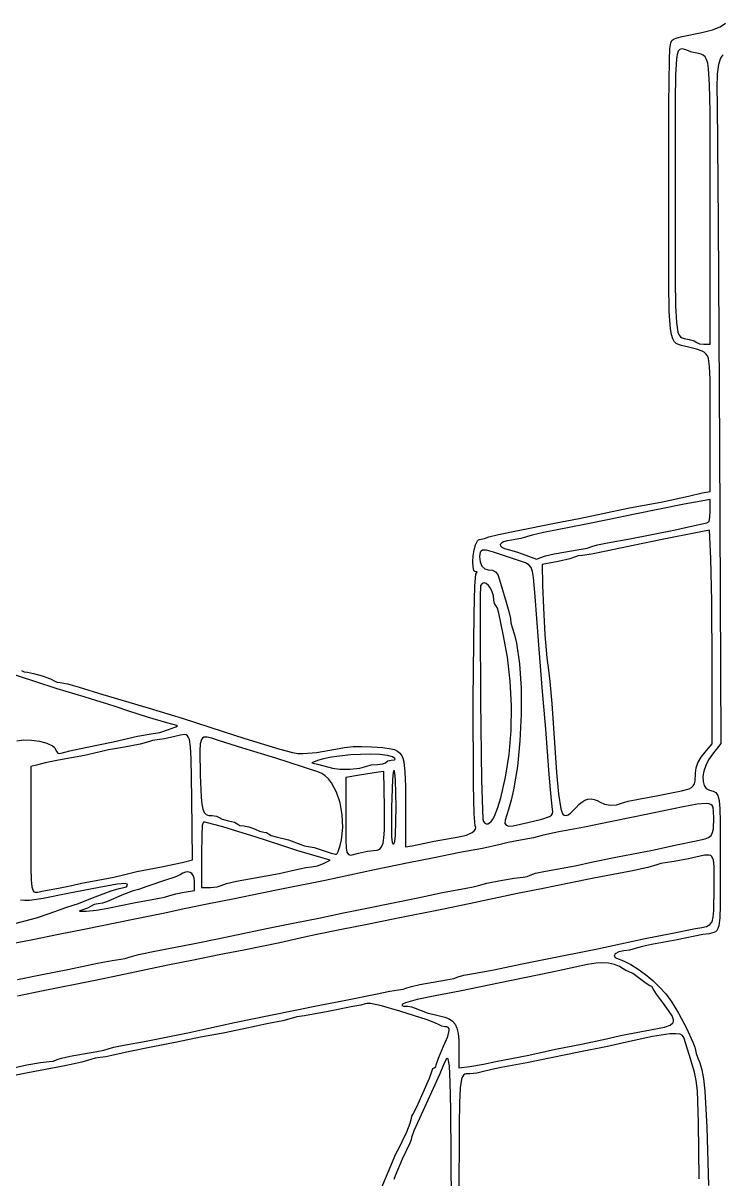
# Model space of a CAD drawing. Extents: x 19 to 1860, y 54 to 866.
# Drawn here: x 674.7 to 875.1, y 364.1 to 695.8 of the extents above; entities that cross this region are included whole.
import ezdxf

# ---------------------------------------------------------------- set-up
doc = ezdxf.new("R2010")
doc.units = 0

msp = doc.modelspace()

# ---------------------------------------------------------------- linework, layer by layer
at = {"layer": 'Layer 1'}
for p, q in [((869.33274, 693.15281), (872.386076, 693.864319)), ((872.386076, 693.864319), (874.605534, 694.733248)), ((874.605534, 694.733248), (876.106257, 695.820115)), ((860.212328, 688.441086), (860.448374, 690.131134)), ((860.448374, 690.131134), (860.7778, 690.871229)), ((860.7778, 690.871229), (861.21617, 691.1665)), ((861.21617, 691.1665), (862.274957, 691.609877)), ((862.274957, 691.609877), (863.691002, 692.017834)), ((863.691002, 692.017834), (869.33274, 693.15281)), ((860.0541, 685.29595), (860.212328, 688.441086)), ((862.295282, 686.829788), (862.06076, 685.44344)), ((862.602302, 687.738961), (862.295282, 686.829788)), ((862.991287, 688.248525), (862.602302, 687.738961)), ((863.471699, 688.436045), (862.991287, 688.248525)), ((864.053003, 688.379087), (863.471699, 688.436045)), ((864.744664, 688.155216), (864.053003, 688.379087)), ((866.49691, 687.517), (864.744664, 688.155216)), ((868.393148, 687.068493), (866.49691, 687.517)), ((869.140232, 686.874656), (868.393148, 687.068493)), ((869.767132, 686.586589), (869.140232, 686.874656)), ((875.499806, 686.741137), (875.044121, 686.363288)), ((859.908841, 672.619891), (860.0541, 685.29595)), ((862.06076, 685.44344), (861.771358, 680.928958)), ((870.284229, 686.11841), (869.767132, 686.586589)), ((870.701903, 685.384237), (870.284229, 686.11841)), ((871.030533, 684.29819), (870.701903, 685.384237)), ((871.280501, 682.774388), (871.030533, 684.29819)), ((874.092769, 683.92484), (873.766594, 681.13502)), ((874.660278, 685.773074), (874.092769, 683.92484)), ((875.044121, 686.363288), (874.660278, 685.773074)), ((861.771358, 680.928958), (861.658383, 673.57499)), ((871.585969, 678.069989), (871.280501, 682.774388)), ((873.766594, 681.13502), (873.651063, 677.342198)), ((871.701347, 670.583992), (871.585969, 678.069989)), ((873.651063, 677.342198), (873.71549, 672.48496)), ((861.658383, 673.57499), (861.65886, 647.8665)), ((859.88809, 648.0619), (859.908841, 672.619891)), ((871.694, 644.519), (871.701347, 670.583992)), ((873.71549, 672.48496), (874.069211, 638.468188)), ((859.888984, 620.869572), (859.88809, 648.0619)), ((861.65886, 647.8665), (861.679183, 622.242067)), ((871.694, 603.653), (871.694, 644.519)), ((874.069211, 638.468188), (874.44613, 574.44486)), ((860.021198, 613.00683), (859.888984, 620.869572)), ((861.679183, 622.242067), (861.791549, 614.697853)), ((861.791549, 614.697853), (862.04935, 609.845563)), ((860.357789, 608.026488), (860.021198, 613.00683)), ((860.630037, 606.396932), (860.357789, 608.026488)), ((862.04935, 609.845563), (862.51056, 607.07014)), ((860.986153, 605.223634), (860.630037, 606.396932)), ((861.437062, 604.418482), (860.986153, 605.223634)), ((861.993689, 603.893359), (861.437062, 604.418482)), ((862.666959, 603.560154), (861.993689, 603.893359)), ((862.51056, 607.07014), (862.835561, 606.269048)), ((862.835561, 606.269048), (863.233154, 605.756527)), ((863.233154, 605.756527), (863.710587, 605.455693)), ((863.710587, 605.455693), (864.275106, 605.289666)), ((864.275106, 605.289666), (865.69439, 605.0545)), ((865.69439, 605.0545), (867.123992, 604.637656)), ((867.123992, 604.637656), (867.90411, 604.16508)), ((867.90411, 604.16508), (868.638436, 603.803253)), ((868.638436, 603.803253), (869.95789, 603.65276)), ((863.467796, 603.330752), (862.666959, 603.560154)), ((865.49587, 602.8309), (863.467796, 603.330752)), ((867.771844, 602.211707), (865.49587, 602.8309)), ((869.41728, 601.700011), (867.771844, 602.211707)), ((870.03505, 601.373736), (869.41728, 601.700011)), ((869.95789, 603.65276), (871.694, 603.653)), ((870.532989, 600.94145), (870.03505, 601.373736)), ((870.923699, 600.358857), (870.532989, 600.94145)), ((871.219781, 599.581662), (870.923699, 600.358857)), ((871.578468, 597.266286), (871.219781, 599.581662)), ((871.70986, 593.640958), (871.578468, 597.266286)), ((871.694, 581.043), (871.70986, 593.640958)), ((871.69381, 561.34921), (871.694, 581.043)), ((874.44613, 574.44486), (874.83956, 489.05316)), ((865.49568, 560.07972), (869.4802, 560.97259)), ((869.4802, 560.97259), (871.69381, 561.34921)), ((848.08188, 556.55683), (858.048656, 558.445246)), ((864.31517, 557.71961), (850.14807, 554.83712)), ((858.048656, 558.445246), (865.49568, 560.07972)), ((869.18521, 558.65056), (864.31517, 557.71961)), ((871.694, 559.093), (869.18521, 558.65056)), ((871.69427, 555.80895), (871.694, 559.093)), ((834.20987, 553.65821), (840.99836, 555.08774)), ((840.99836, 555.08774), (848.08188, 556.55683)), ((850.14807, 554.83712), (842.76938, 553.33168)), ((871.659682, 553.904399), (871.69427, 555.80895)), ((816.20585, 550.13738), (827.12635, 552.2932)), ((835.68572, 551.8913), (823.983801, 549.575701)), ((827.12635, 552.2932), (834.20987, 553.65821)), ((842.76938, 553.33168), (835.68572, 551.8913)), ((861.28198, 550.280727), (865.49613, 551.25529)), ((865.49613, 551.25529), (869.48066, 552.14816)), ((869.48066, 552.14816), (870.760403, 552.417203)), ((870.760403, 552.417203), (871.153838, 552.606013)), ((871.153838, 552.606013), (871.417569, 552.888216)), ((871.417569, 552.888216), (871.659682, 553.904399)), ((804.982054, 547.186942), (805.272471, 547.505748)), ((805.272471, 547.505748), (805.5805, 547.64235)), ((805.5805, 547.64235), (806.969542, 547.913375)), ((806.969542, 547.913375), (808.2368, 548.32414)), ((808.2368, 548.32414), (811.064724, 549.067264)), ((811.064724, 549.067264), (816.20585, 550.13738)), ((814.79581, 547.45343), (813.482445, 547.226612)), ((817.45211, 547.89101), (814.79581, 547.45343)), ((819.10482, 548.35355), (817.45211, 547.89101)), ((820.643732, 548.817762), (819.10482, 548.35355)), ((823.983801, 549.575701), (820.643732, 548.817762)), ((842.27156, 546.61276), (848.67263, 547.75056)), ((848.67263, 547.75056), (861.28198, 550.280727)), ((857.52649, 547.461), (850.14779, 546.01806)), ((869.09049, 549.81017), (857.52649, 547.461)), ((871.50489, 550.23753), (869.09049, 549.81017)), ((871.89445, 542.1423), (871.50489, 550.23753)), ((803.782159, 542.923816), (804.058202, 544.61682)), ((804.058202, 544.61682), (804.466394, 546.108147)), ((804.466394, 546.108147), (804.982054, 547.186942)), ((806.012878, 544.301695), (805.760745, 543.925867)), ((806.396124, 544.523778), (806.012878, 544.301695)), ((807.625793, 544.529297), (806.396124, 544.523778)), ((809.58942, 543.98761), (807.625793, 544.529297)), ((811.845054, 546.574095), (811.534964, 546.188577)), ((811.534964, 546.188577), (811.573235, 545.790341)), ((811.573235, 545.790341), (811.966836, 545.399475)), ((812.496537, 546.926803), (811.845054, 546.574095)), ((811.966836, 545.399475), (812.722735, 545.036072)), ((813.482445, 547.226612), (812.496537, 546.926803)), ((812.722735, 545.036072), (813.8479, 544.72022)), ((813.8479, 544.72022), (816.171803, 544.068792)), ((816.171803, 544.068792), (818.86226, 543.13268)), ((826.985239, 543.498186), (834.21028, 544.72907)), ((834.21028, 544.72907), (836.495272, 545.153046)), ((836.495272, 545.153046), (837.84434, 545.57721)), ((841.91356, 544.28872), (837.725844, 543.419259)), ((837.84434, 545.57721), (839.426386, 546.056413)), ((839.426386, 546.056413), (842.27156, 546.61276)), ((850.14779, 546.01806), (841.91356, 544.28872)), ((803.662946, 541.239991), (803.782159, 542.923816)), ((803.725244, 539.7762), (803.662946, 541.239991)), ((805.760745, 543.925867), (805.57999, 542.69038)), ((805.57999, 542.69038), (805.767366, 541.181824)), ((805.767366, 541.181824), (806.290454, 539.994366)), ((815.615, 542.00589), (809.58942, 543.98761)), ((818.749885, 540.924259), (815.615, 542.00589)), ((819.702644, 540.348302), (818.749885, 540.924259)), ((818.86226, 543.13268), (821.96929, 541.93786)), ((821.96929, 541.93786), (823.14999, 542.44316)), ((823.14999, 542.44316), (823.15028, 542.44332)), ((823.15028, 542.44332), (824.531237, 542.925449)), ((828.11706, 541.29272), (823.58435, 540.41028)), ((824.531237, 542.925449), (826.985239, 543.498186)), ((831.446171, 542.045575), (828.11706, 541.29272)), ((833.08536, 542.61642), (831.446171, 542.045575)), ((833.849835, 542.928015), (833.08536, 542.61642)), ((835.07595, 543.05763), (833.849835, 542.928015)), ((837.725844, 543.419259), (835.07595, 543.05763)), ((872.169542, 529.805125), (871.89445, 542.1423)), ((803.993735, 538.743297), (803.725244, 539.7762)), ((804.213016, 538.454322), (803.993735, 538.743297)), ((804.4931, 538.35214), (804.213016, 538.454322)), ((804.227217, 534.352268), (804.5172, 537.64617)), ((804.814575, 538.319047), (804.4931, 538.35214)), ((804.5172, 537.64617), (804.925274, 538.20506)), ((804.925274, 538.20506), (804.814575, 538.319047)), ((806.290454, 539.994366), (807.090695, 539.215023)), ((807.090695, 539.215023), (808.10953, 538.93081)), ((808.10953, 538.93081), (809.325114, 538.79199)), ((809.325114, 538.79199), (810.192615, 538.350246)), ((810.192615, 538.350246), (810.791249, 537.537727)), ((810.791249, 537.537727), (811.20023, 536.28658)), ((820.353152, 539.554544), (819.702644, 540.348302)), ((820.782067, 538.397204), (820.353152, 539.554544)), ((821.070043, 536.730502), (820.782067, 538.397204)), ((823.58435, 540.41028), (823.65935, 534.52728)), ((804.007311, 526.192313), (804.227217, 534.352268)), ((805.89913, 534.38055), (805.784502, 531.273202)), ((806.320784, 535.004814), (805.89913, 534.38055)), ((806.873733, 535.175215), (806.320784, 535.004814)), ((807.500179, 534.955), (806.873733, 535.175215)), ((808.142328, 534.407414), (807.500179, 534.955)), ((808.742384, 533.595701), (808.142328, 534.407414)), ((811.20023, 536.28658), (813.01799, 530.31063)), ((821.5458, 531.28589), (821.070043, 536.730502)), ((823.65935, 534.52728), (823.890873, 527.958995)), ((805.784502, 531.273202), (805.751035, 523.748197)), ((809.242551, 532.583108), (808.742384, 533.595701)), ((809.585035, 531.432879), (809.242551, 532.583108)), ((809.71204, 530.20826), (809.585035, 531.432879)), ((822.46572, 518.64339), (821.5458, 531.28589)), ((809.866269, 529.265723), (809.71204, 530.20826)), ((810.23706, 528.68479), (809.866269, 529.265723)), ((810.703066, 527.893136), (810.23706, 528.68479)), ((811.08604, 526.44395), (810.703066, 527.893136)), ((813.01799, 530.31063), (814.018324, 526.980764)), ((823.890873, 527.958995), (824.35139, 520.268921)), ((872.284, 511.511), (872.169542, 529.805125)), ((803.791932, 501.731594), (804.007311, 526.192313)), ((812.37222, 520.40841), (811.08604, 526.44395)), ((814.018324, 526.980764), (814.43443, 524.89652)), ((814.43443, 524.89652), (814.593379, 523.654051)), ((805.751035, 523.748197), (805.874469, 501.265709)), ((814.593379, 523.654051), (814.97552, 522.34799)), ((814.97552, 522.34799), (815.659264, 520.287612)), ((813.619515, 513.84126), (812.37222, 520.40841)), ((815.659264, 520.287612), (816.237278, 517.822779)), ((816.237278, 517.822779), (817.080606, 511.889005)), ((823.58391, 505.11249), (822.46572, 518.64339)), ((824.35139, 520.268921), (824.891647, 513.598977)), ((814.403929, 506.935127), (813.619515, 513.84126)), ((817.080606, 511.889005), (817.514474, 504.965183)), ((824.891647, 513.598977), (825.36239, 510.09108)), ((872.28301, 488.97509), (872.284, 511.511)), ((678.07616, 506.85675), (670.69744, 509.22047)), ((674.209024, 510.02083), (674.960546, 509.664598)), ((674.960546, 509.664598), (675.979924, 509.50521)), ((675.979924, 509.50521), (677.674339, 509.185317)), ((677.674339, 509.185317), (680.154728, 508.455358)), ((680.154728, 508.455358), (682.501053, 507.614912)), ((682.501053, 507.614912), (683.793274, 506.96356)), ((825.36239, 510.09108), (825.78624, 506.813659)), ((684.443966, 504.787003), (678.07616, 506.85675)), ((683.793274, 506.96356), (684.41127, 506.694696)), ((684.41127, 506.694696), (685.360624, 506.58292)), ((692.24326, 502.49059), (684.443966, 504.787003)), ((685.360624, 506.58292), (687.424671, 506.176919)), ((687.424671, 506.176919), (690.722484, 505.20082)), ((690.722484, 505.20082), (697.555304, 503.10601)), ((814.733894, 499.865314), (814.403929, 506.935127)), ((817.514474, 504.965183), (817.547851, 497.469829)), ((824.647472, 493.17394), (823.58391, 505.11249)), ((825.78624, 506.813659), (826.28941, 500.5536)), ((695.80442, 501.30668), (692.24326, 502.49059)), ((698.73655, 500.40678), (695.80442, 501.30668)), ((697.555304, 503.10601), (710.837004, 499.22355)), ((803.899462, 477.178712), (803.791932, 501.731594)), ((805.874469, 501.265709), (806.163208, 478.574066)), ((701.66866, 499.4928), (698.73655, 500.40678)), ((704.752102, 498.38351), (701.66866, 499.4928)), ((710.336421, 496.603498), (704.752102, 498.38351)), ((710.837004, 499.22355), (720.281774, 496.29929)), ((814.617841, 492.807122), (814.733894, 499.865314)), ((826.28941, 500.5536), (827.655931, 480.725813)), ((715.87146, 494.942026), (710.336421, 496.603498)), ((718.80706, 494.18836), (715.87146, 494.942026)), ((720.281774, 496.29929), (732.087674, 492.48382)), ((817.547851, 497.469829), (817.189708, 489.821457)), ((700.50743, 489.51139), (707.541869, 491.13049)), ((707.541869, 491.13049), (712.01823, 491.89453)), ((712.01823, 491.89453), (713.865807, 492.252384)), ((713.865807, 492.252384), (716.419632, 493.02661)), ((718.23641, 491.04394), (715.23236, 490.384639)), ((716.419632, 493.02661), (718.469964, 493.808253)), ((719.833703, 491.460077), (718.23641, 491.04394)), ((718.469964, 493.808253), (718.928276, 494.074058)), ((718.94956, 494.153342), (718.80706, 494.18836)), ((718.928276, 494.074058), (718.94956, 494.153342)), ((721.013961, 491.612587), (719.833703, 491.460077)), ((721.468391, 491.513832), (721.013961, 491.612587)), ((721.843388, 491.257792), (721.468391, 491.513832)), ((722.147228, 490.814006), (721.843388, 491.257792)), ((732.087674, 492.48382), (738.285804, 490.5277)), ((814.064204, 485.935854), (814.617841, 492.807122)), ((825.59417, 480.17819), (824.647472, 493.17394)), ((672.893744, 489.839129), (674.847651, 490.069117)), ((674.847651, 490.069117), (677.114442, 490.01349)), ((677.114442, 490.01349), (679.42937, 489.693926)), ((679.42937, 489.693926), (681.527685, 489.132106)), ((681.527685, 489.132106), (683.144638, 488.349707)), ((683.144638, 488.349707), (683.689869, 487.882566)), ((683.689869, 487.882566), (684.01548, 487.36841)), ((688.068495, 486.935611), (692.53851, 487.85731)), ((692.5384, 487.85784), (700.50743, 489.51139)), ((692.53851, 487.85731), (692.5384, 487.85784)), ((703.75497, 488.03143), (699.152504, 487.187099)), ((708.225053, 488.885055), (703.75497, 488.03143)), ((710.68296, 489.56099), (708.225053, 488.885055)), ((711.828749, 489.949018), (710.68296, 489.56099)), ((713.14415, 490.11041), (711.828749, 489.949018)), ((715.23236, 490.384639), (713.14415, 490.11041)), ((722.388186, 490.152015), (722.147228, 490.814006)), ((722.714559, 488.051579), (722.388186, 490.152015)), ((722.888708, 484.712806), (722.714559, 488.051579)), ((725.503756, 488.956421), (725.367851, 486.913379)), ((725.852575, 490.21762), (725.503756, 488.956421)), ((726.12731, 490.594179), (725.852575, 490.21762)), ((726.479852, 490.822257), (726.12731, 490.594179)), ((727.451132, 490.895616), (726.479852, 490.822257)), ((728.83196, 490.56298), (727.451132, 490.895616)), ((730.68788, 489.94963), (728.83196, 490.56298)), ((737.69711, 487.73244), (730.68788, 489.94963)), ((747.1419, 484.79471), (737.69711, 487.73244)), ((738.285804, 490.5277), (748.350004, 487.43911)), ((764.258904, 487.47131), (766.850517, 487.907575)), ((766.850517, 487.907575), (769.345033, 488.157361)), ((769.345033, 488.157361), (771.879034, 488.229407)), ((771.879034, 488.229407), (774.589104, 488.13245)), ((774.589104, 488.13245), (777.854399, 487.907876)), ((777.854399, 487.907876), (780.293998, 487.563493)), ((817.189708, 489.821457), (816.449015, 482.438583)), ((870.65961, 487.04265), (872.28301, 488.97509)), ((874.83956, 489.05316), (872.38098, 485.97569)), ((684.01548, 487.36841), (684.336653, 486.686945)), ((684.336653, 486.686945), (684.686149, 486.297704)), ((684.686149, 486.297704), (685.099115, 486.177185)), ((692.311414, 485.570726), (684.86545, 484.28171)), ((685.099115, 486.177185), (685.6107, 486.30189)), ((685.6107, 486.30189), (688.068495, 486.935611)), ((696.37625, 486.53356), (692.311414, 485.570726)), ((699.152504, 487.187099), (696.37625, 486.53356)), ((723.04515, 473.34554), (722.888708, 484.712806)), ((725.367851, 486.913379), (725.4726, 479.98063)), ((759.243, 480.93584), (747.1419, 484.79471)), ((748.350004, 487.43911), (751.92423, 486.46737)), ((751.92423, 486.46737), (753.478091, 486.22577)), ((753.478091, 486.22577), (755.054586, 486.147379)), ((755.054586, 486.147379), (758.809877, 486.481303)), ((758.809877, 486.481303), (764.258904, 487.47131)), ((760.878661, 484.684153), (759.16597, 484.14911)), ((763.123495, 485.141251), (760.878661, 484.684153)), ((768.595111, 485.776526), (763.123495, 485.141251)), ((774.351857, 485.964766), (768.595111, 485.776526)), ((776.953103, 485.863069), (774.351857, 485.964766)), ((779.16477, 485.6158), (776.953103, 485.863069)), ((780.583613, 485.239292), (779.16477, 485.6158)), ((780.23262, 484.22848), (781.235795, 484.392002)), ((780.293998, 487.563493), (781.241757, 487.281881)), ((781.313374, 484.78015), (780.583613, 485.239292)), ((781.235795, 484.392002), (781.382893, 484.5676)), ((781.241757, 487.281881), (782.028207, 486.892926)), ((781.382893, 484.5676), (781.313374, 484.78015)), ((782.028207, 486.892926), (782.668384, 486.370832)), ((782.668384, 486.370832), (783.177329, 485.689801)), ((783.177329, 485.689801), (783.570078, 484.824038)), ((783.570078, 484.824038), (783.861671, 483.747745)), ((813.081413, 479.426812), (814.064204, 485.935854)), ((868.219208, 483.545491), (869.172672, 485.137528)), ((869.172672, 485.137528), (870.65961, 487.04265)), ((871.297825, 484.394791), (870.482026, 482.743926)), ((872.38098, 485.97569), (871.297825, 484.394791)), ((676.89641, 482.44008), (676.895, 464.607)), ((678.51974, 482.79458), (676.89641, 482.44008)), ((681.02851, 483.48215), (678.51974, 482.79458)), ((684.86545, 484.28171), (681.02851, 483.48215)), ((759.16597, 484.14911), (757.47136, 483.45653)), ((757.47136, 483.45653), (759.53745, 483.01392)), ((759.53745, 483.01392), (763.37432, 481.95914)), ((763.37432, 481.95914), (765.481834, 481.651022)), ((765.481834, 481.651022), (768.393424, 481.676585)), ((768.393424, 481.676585), (771.257627, 481.98639)), ((771.257627, 481.98639), (773.22298, 482.531)), ((773.22298, 482.531), (773.223, 482.531)), ((773.223, 482.531), (774.533211, 482.898878)), ((774.533211, 482.898878), (776.28719, 483.05188)), ((776.28719, 483.05188), (777.856333, 483.224704)), ((777.856333, 483.224704), (778.417077, 483.411769)), ((778.417077, 483.411769), (778.72208, 483.64019)), ((778.72208, 483.64019), (779.316261, 484.055674)), ((779.316261, 484.055674), (780.23262, 484.22848)), ((781.08406, 481.43304), (780.82351, 480.768375)), ((781.330515, 480.653103), (781.08406, 481.43304)), ((783.861671, 483.747745), (784.201537, 480.860384)), ((816.449015, 482.438583), (815.334743, 475.739722)), ((867.55245, 480.55885), (867.709154, 482.081084)), ((867.709154, 482.081084), (868.219208, 483.545491)), ((869.939725, 481.099145), (869.677064, 479.5365)), ((870.482026, 482.743926), (869.939725, 481.099145)), ((725.4726, 479.98063), (725.714353, 473.663664)), ((760.316002, 480.46627), (759.243, 480.93584)), ((761.320338, 479.768317), (760.316002, 480.46627)), ((762.250494, 478.863549), (761.320338, 479.768317)), ((763.100955, 477.773539), (762.250494, 478.863549)), ((764.540729, 475.124072), (763.100955, 477.773539)), ((767.21192, 479.27898), (767.211, 468.321)), ((771.19644, 480.00155), (767.21192, 479.27898)), ((776.6567, 480.85792), (771.19644, 480.00155)), ((778.13244, 480.99177), (776.6567, 480.85792)), ((778.29442, 470.75857), (778.13244, 480.99177)), ((780.60656, 478.704009), (780.33267, 470.79004)), ((780.82351, 480.768375), (780.60656, 478.704009)), ((781.516266, 478.543168), (781.330515, 480.653103)), ((781.67428, 470.89264), (781.516266, 478.543168)), ((784.201537, 480.860384), (784.317233, 476.821343)), ((806.163208, 478.574066), (806.51103, 467.31425)), ((811.677901, 473.455296), (813.081413, 479.426812)), ((826.11257, 473.731107), (825.59417, 480.17819)), ((827.655931, 480.725813), (828.27357, 474.5205)), ((867.221135, 477.470298), (867.42303, 478.259732)), ((867.42303, 478.259732), (867.55245, 480.55885)), ((869.677064, 479.5365), (869.700184, 478.132041)), ((869.700184, 478.132041), (870.015227, 476.961819)), ((765.595543, 471.992479), (764.540729, 475.124072)), ((784.317233, 476.821343), (784.329064, 471.42425)), ((804.083193, 468.903555), (803.899462, 477.178712)), ((815.334743, 475.739722), (814.640317, 472.777583)), ((828.27357, 474.5205), (828.95174, 470.25532)), ((856.369469, 474.002735), (863.53098, 475.46724)), ((863.53098, 475.46724), (865.67406, 476.045356)), ((865.67406, 476.045356), (866.37937, 476.404539)), ((866.37937, 476.404539), (866.884155, 476.86571)), ((866.884155, 476.86571), (867.221135, 477.470298)), ((870.015227, 476.961819), (870.628335, 476.101885)), ((870.628335, 476.101885), (871.54565, 475.62829)), ((871.54565, 475.62829), (872.594548, 475.363373)), ((872.594548, 475.363373), (873.375455, 474.961192)), ((873.375455, 474.961192), (873.927865, 474.15637)), ((723.23484, 455.69824), (723.04515, 473.34554)), ((725.714353, 473.663664), (725.912988, 471.612419)), ((725.912988, 471.612419), (726.203339, 470.163155)), ((766.221274, 468.551325), (765.595543, 471.992479)), ((784.329064, 471.42425), (784.329, 459.391)), ((810.82101, 470.725893), (811.677901, 473.455296)), ((814.640317, 472.777583), (813.85586, 470.14339)), ((826.53458, 470.11319), (826.11257, 473.731107)), ((833.32331, 470.69681), (834.117459, 471.573057)), ((834.117459, 471.573057), (834.948469, 472.256525)), ((834.948469, 472.256525), (835.806302, 472.745023)), ((835.806302, 472.745023), (836.680919, 473.03636)), ((836.680919, 473.03636), (837.562281, 473.128345)), ((837.562281, 473.128345), (838.440351, 473.018787)), ((838.440351, 473.018787), (839.30509, 472.705496)), ((839.30509, 472.705496), (840.14646, 472.18628)), ((840.14646, 472.18628), (841.446281, 471.594548)), ((841.446281, 471.594548), (843.128999, 471.33475)), ((843.128999, 471.33475), (844.86312, 471.423477)), ((844.86312, 471.423477), (846.31715, 471.87732)), ((846.31715, 471.87732), (848.194374, 472.474186)), ((848.194374, 472.474186), (851.14838, 473.07757)), ((851.14838, 473.07757), (856.369469, 474.002735)), ((868.007307, 471.601249), (863.982586, 470.891551)), ((870.555138, 471.820264), (868.007307, 471.601249)), ((871.38104, 471.744226), (870.555138, 471.820264)), ((871.964707, 471.543669), (871.38104, 471.744226)), ((872.348465, 471.217978), (871.964707, 471.543669)), ((872.574645, 470.766537), (872.348465, 471.217978)), ((873.927865, 474.15637), (874.291274, 472.683528)), ((874.291274, 472.683528), (874.505175, 470.277287)), ((726.203339, 470.163155), (726.61531, 469.213737)), ((726.61531, 469.213737), (727.17881, 468.662033)), ((727.17881, 468.662033), (727.923744, 468.405909)), ((727.923744, 468.405909), (728.88002, 468.34323)), ((728.88002, 468.34323), (730.152953, 468.185459)), ((730.152953, 468.185459), (730.8769, 467.80613)), ((730.8769, 467.80613), (731.803908, 467.310309)), ((766.373804, 464.973174), (766.221274, 468.551325)), ((767.211, 468.321), (767.228889, 461.169672)), ((778.297256, 464.154726), (778.29442, 470.75857)), ((780.33267, 470.79004), (780.353734, 462.247421)), ((781.512534, 462.682836), (781.67428, 470.89254)), ((781.67428, 470.89254), (781.67428, 470.89264)), ((804.3583, 465.44837), (804.083193, 468.903555)), ((809.433767, 467.346044), (809.8621, 468.1967)), ((809.8621, 468.19661), (810.82101, 470.725893)), ((809.8621, 468.1967), (809.8621, 468.19661)), ((813.85586, 470.14339), (812.91691, 467.0172)), ((823.487603, 467.319649), (825.699309, 468.108428)), ((825.699309, 468.108428), (826.268352, 468.509168)), ((826.268352, 468.509168), (826.558005, 468.955965)), ((826.627127, 469.480183), (826.53458, 470.11319)), ((826.558005, 468.955965), (826.627127, 469.480183)), ((828.95174, 470.25532), (829.161435, 469.390423)), ((829.161435, 469.390423), (829.479546, 468.789625)), ((829.479546, 468.789625), (829.899995, 468.452313)), ((829.899995, 468.452313), (830.416705, 468.377871)), ((830.416705, 468.377871), (831.023599, 468.565686)), ((831.023599, 468.565686), (831.714599, 469.015144)), ((831.714599, 469.015144), (833.32461, 470.69653)), ((833.32461, 470.69653), (833.32331, 470.69681)), ((850.14795, 468.01982), (843.0643, 466.59118)), ((863.982586, 470.891551), (850.14795, 468.01982)), ((872.723583, 469.48394), (872.574645, 470.766537)), ((872.75015, 467.69095), (872.723583, 469.48394)), ((874.505175, 470.277287), (874.609063, 466.672269)), ((676.895, 464.607), (676.910439, 453.275847)), ((726.057098, 465.489441), (725.911823, 462.710511)), ((726.215342, 466.135558), (726.057098, 465.489441)), ((726.451413, 466.429133), (726.215342, 466.135558)), ((726.780874, 466.477434), (726.451413, 466.429133)), ((727.21929, 466.38773), (726.780874, 466.477434)), ((732.003915, 465.136225), (727.21929, 466.38773)), ((731.803908, 467.310309), (733.56493, 466.87247)), ((735.04068, 464.21019), (732.003915, 465.136225)), ((733.56493, 466.87247), (735.326023, 466.434636)), ((735.326023, 466.434636), (736.2531, 465.93885)), ((736.2531, 465.93885), (736.891759, 465.559503)), ((736.891759, 465.559503), (737.95962, 465.40172)), ((737.95962, 465.40172), (739.42626, 465.143564)), ((739.42626, 465.143564), (741.02382, 464.52291)), ((741.02382, 464.52291), (742.511168, 463.901158)), ((766.009013, 461.430591), (766.373804, 464.973174)), ((804.057387, 464.004139), (804.403628, 464.485697)), ((804.512573, 464.972928), (804.3583, 465.44837)), ((804.403628, 464.485697), (804.512573, 464.972928)), ((806.51103, 467.31425), (806.737704, 466.63608)), ((806.737704, 466.63608), (807.071512, 466.196939)), ((807.071512, 466.196939), (807.486346, 465.989953)), ((807.486346, 465.989953), (807.956098, 466.008245)), ((807.956098, 466.008245), (808.454657, 466.244941)), ((808.454657, 466.244941), (808.955917, 466.693166)), ((808.955917, 466.693166), (809.433767, 467.346044)), ((812.91691, 467.0172), (812.87317, 466.105799)), ((812.87317, 466.105799), (813.197926, 465.571292)), ((813.197926, 465.571292), (813.954683, 465.370503)), ((813.954683, 465.370503), (815.206944, 465.460254)), ((815.206944, 465.460254), (819.452, 466.33867)), ((819.452, 466.3387), (823.487603, 467.319649)), ((819.452, 466.33867), (819.452, 466.3387)), ((835.6856, 465.08155), (828.3069, 463.67318)), ((843.0643, 466.59118), (835.6856, 465.08155)), ((872.448036, 463.480485), (872.694965, 464.548845)), ((872.694965, 464.548845), (872.75015, 467.69095)), ((874.609063, 466.672269), (874.64478, 454.80439)), ((725.911823, 462.710511), (725.89107, 457.2342)), ((741.53399, 462.16299), (735.04068, 464.21019)), ((748.32247, 459.97084), (741.53399, 462.16299)), ((742.511168, 463.901158), (743.71278, 463.64044)), ((743.71278, 463.64044), (744.513101, 463.484596)), ((744.513101, 463.484596), (745.03551, 463.11351)), ((745.03551, 463.11351), (745.82981, 462.660114)), ((745.82981, 462.660114), (747.28393, 462.30484)), ((747.28393, 462.30484), (750.834021, 461.414549)), ((750.834021, 461.414549), (754.36504, 460.02817)), ((765.618834, 459.726564), (766.009013, 461.430591)), ((767.228889, 461.169672), (767.330788, 459.096615)), ((777.914506, 460.404786), (778.166174, 461.971837)), ((778.166174, 461.971837), (778.297256, 464.154726)), ((780.353734, 462.247421), (780.558133, 460.61393)), ((781.280987, 460.882778), (781.512534, 462.682836)), ((792.59322, 461.01952), (799.67393, 462.2925)), ((799.67393, 462.2925), (801.854082, 462.768087)), ((801.854082, 462.768087), (803.499769, 463.545711)), ((803.499769, 463.545711), (804.057387, 464.004139)), ((817.38638, 461.28439), (813.826129, 460.632122)), ((821.033324, 461.963254), (817.38638, 461.28439)), ((823.58451, 462.60023), (821.033324, 461.963254)), ((825.702188, 463.165865), (823.58451, 462.60023)), ((828.3069, 463.67318), (825.702188, 463.165865)), ((867.2666, 461.03833), (870.303873, 461.647993)), ((870.303873, 461.647993), (871.296325, 462.083242)), ((871.296325, 462.083242), (871.996434, 462.676345)), ((871.996434, 462.676345), (872.448036, 463.480485)), ((753.23115, 458.33651), (748.32247, 459.97084)), ((760.11647, 456.30324), (753.23115, 458.33651)), ((754.36504, 460.02817), (755.394704, 459.663501)), ((755.394704, 459.663501), (756.43099, 459.50215)), ((756.43099, 459.50215), (758.119946, 459.161854)), ((758.119946, 459.161854), (760.71872, 458.36681)), ((760.71872, 458.36681), (763.049214, 457.578311)), ((764.788971, 457.470376), (765.08276, 458.09607)), ((765.08276, 458.09607), (765.08278, 458.09614)), ((765.08278, 458.09614), (765.618834, 459.726564)), ((767.330788, 459.096615), (767.565358, 457.81835)), ((767.565358, 457.81835), (767.985622, 457.179666)), ((770.89084, 457.549), (773.42832, 458.10963)), ((773.42832, 458.10963), (775.21712, 458.34281)), ((775.21712, 458.34281), (775.21818, 458.34217)), ((775.21818, 458.34217), (776.194089, 458.422264)), ((776.194089, 458.422264), (776.952654, 458.727639)), ((776.952654, 458.727639), (777.518063, 459.355933)), ((777.518063, 459.355933), (777.914506, 460.404786)), ((780.558133, 460.61393), (780.719008, 460.296073)), ((780.719008, 460.296073), (780.92289, 460.24964)), ((780.92289, 460.24964), (781.118981, 460.437669)), ((781.118981, 460.437669), (781.280987, 460.882778)), ((784.329, 459.391), (786.24743, 459.72386)), ((786.24743, 459.72386), (792.59322, 461.01952)), ((806.46585, 458.90867), (799.97255, 457.74451)), ((811.48342, 460.0591), (806.46585, 458.90867)), ((813.826129, 460.632122), (811.48342, 460.0591)), ((845.13041, 456.54477), (855.199531, 458.454589)), ((855.199531, 458.454589), (862.54421, 460.08579)), ((862.54421, 460.08579), (867.2666, 461.03833)), ((714.3804, 453.60722), (720.28336, 454.89815)), ((720.28336, 454.89815), (723.23484, 455.69824)), ((725.89107, 457.2342), (725.89, 447.753)), ((759.0847, 453.919994), (760.88366, 454.60326)), ((762.76086, 455.57071), (760.11647, 456.30324)), ((760.88366, 454.60326), (762.76086, 455.57071)), ((763.049214, 457.578311), (764.258544, 457.288645)), ((764.258544, 457.288645), (764.580979, 457.322301)), ((764.580979, 457.322301), (764.788971, 457.470376)), ((767.985622, 457.179666), (768.644607, 457.025353)), ((768.644607, 457.025353), (770.89084, 457.549)), ((785.21516, 454.81275), (775.4752, 452.75588)), ((792.59385, 456.2643), (785.21516, 454.81275)), ((799.97255, 457.74451), (792.59385, 456.2643)), ((833.044335, 453.979846), (838.04689, 455.07569)), ((838.04689, 455.07569), (845.13041, 456.54477)), ((857.608961, 454.64328), (856.48368, 454.23448)), ((858.8748, 454.81331), (857.608961, 454.64328)), ((861.391413, 455.155199), (858.8748, 454.81331)), ((865.52366, 455.97717), (861.391413, 455.155199)), ((870.103207, 456.979907), (865.52366, 455.97717)), ((871.42314, 457.028201), (870.103207, 456.979907)), ((871.890391, 456.881563), (871.42314, 457.028201)), ((872.248116, 456.599156), (871.890391, 456.881563)), ((872.691838, 455.561305), (872.248116, 456.599156)), ((872.868007, 453.78318), (872.691838, 455.561305)), ((874.64478, 454.80439), (874.637879, 442.545506)), ((676.910439, 453.275847), (676.996961, 449.966345)), ((700.685623, 450.679983), (703.4667, 451.35473)), ((703.4667, 451.35473), (707.29173, 452.318904)), ((707.29173, 452.318904), (714.3804, 453.60722)), ((719.69892, 451.3196), (718.236666, 450.689494)), ((720.511333, 451.844692), (719.69892, 451.3196)), ((721.276765, 452.138901), (720.511333, 451.844692)), ((721.97631, 452.210484), (721.276765, 452.138901)), ((722.591061, 452.067697), (721.97631, 452.210484)), ((723.102112, 451.718799), (722.591061, 452.067697)), ((723.490557, 451.172045), (723.102112, 451.718799)), ((723.737488, 450.435693), (723.490557, 451.172045)), ((735.92625, 449.4965), (748.088663, 451.715968)), ((748.088663, 451.715968), (753.97215, 453.09248)), ((753.97215, 453.09248), (755.725631, 453.476214)), ((755.725631, 453.476214), (757.39578, 453.63581)), ((757.39578, 453.63581), (759.0847, 453.919994)), ((775.4752, 452.75588), (761.308, 449.74579)), ((819.256864, 450.85206), (820.07226, 451.23109)), ((820.07226, 451.23109), (821.595385, 451.807035)), ((821.595385, 451.807035), (824.46989, 452.43812)), ((824.46989, 452.43812), (833.044335, 453.979846)), ((848.96536, 452.43955), (838.33996, 450.36673)), ((853.852411, 453.468467), (848.96536, 452.43955)), ((856.48368, 454.23448), (853.852411, 453.468467)), ((872.8725, 447.48024), (872.868007, 453.78318)), ((676.996961, 449.966345), (677.195774, 447.88295)), ((677.195774, 447.88295), (677.551692, 446.767205)), ((684.86548, 447.48877), (688.70241, 448.33809)), ((688.70241, 448.33809), (691.478653, 448.97541)), ((691.478653, 448.97541), (696.08113, 449.81991)), ((696.08113, 449.81991), (700.685623, 450.679983)), ((701.667153, 448.668114), (696.480923, 447.759008)), ((704.060085, 448.835498), (701.667153, 448.668114)), ((703.60688, 447.73363), (704.336459, 447.93742)), ((704.515374, 448.684551), (704.060085, 448.835498)), ((704.336459, 447.93742), (704.63991, 448.40038)), ((704.63991, 448.40038), (704.515374, 448.684551)), ((710.15792, 447.97912), (707.75093, 447.1648)), ((715.55978, 449.82493), (710.15792, 447.97912)), ((718.236666, 450.689494), (715.55978, 449.82493)), ((723.824, 449.518), (723.737488, 450.435693)), ((723.82502, 446.87034), (723.824, 449.518)), ((728.428, 447.753), (730.385373, 447.91066)), ((730.385373, 447.91066), (731.527, 448.28969)), ((731.527, 448.28969), (731.52848, 448.28947)), ((731.52848, 448.28947), (733.051675, 448.865426)), ((733.051675, 448.865426), (735.92625, 449.4965)), ((761.308, 449.74579), (749.7973, 447.42929)), ((801.74342, 447.52207), (803.757808, 447.884661)), ((803.757808, 447.884661), (805.28525, 448.30564)), ((805.28525, 448.30564), (807.714869, 448.944627)), ((807.714869, 448.944627), (811.624889, 449.736236)), ((811.624889, 449.736236), (815.564765, 450.409737)), ((815.564765, 450.409737), (818.08395, 450.6944)), ((818.08395, 450.6944), (819.256864, 450.85206)), ((831.25644, 448.95429), (823.87775, 447.45229)), ((838.33996, 450.36673), (831.25644, 448.95429)), ((680.44184, 444.551669), (676.479497, 443.969782)), ((677.551692, 446.767205), (677.802571, 446.491434)), ((677.802571, 446.491434), (678.109532, 446.360653)), ((678.109532, 446.360653), (678.914109, 446.404837)), ((678.914109, 446.404837), (680.01024, 446.6413)), ((680.01024, 446.6413), (684.86404, 447.48956)), ((687.52121, 445.96896), (680.44184, 444.551669)), ((684.86404, 447.48956), (684.86548, 447.48877)), ((696.480923, 447.759008), (687.52121, 445.96896)), ((690.614549, 443.149761), (694.60483, 444.73378)), ((694.60483, 444.73378), (699.939802, 446.774511)), ((703.472286, 445.69954), (698.59677, 443.62255)), ((699.939802, 446.774511), (702.199708, 447.461881)), ((702.199708, 447.461881), (703.60688, 447.73363)), ((706.248006, 446.726023), (703.472286, 445.69954)), ((707.75093, 447.1648), (706.248006, 446.726023)), ((706.4112, 443.29668), (713.19967, 444.58045)), ((713.19967, 444.58045), (715.214033, 444.948939)), ((715.214033, 444.948939), (716.74136, 445.38408)), ((716.74136, 445.38408), (718.4422, 445.872294)), ((718.4422, 445.872294), (720.87354, 446.36848)), ((720.87354, 446.36848), (723.82502, 446.87034)), ((725.89, 447.753), (728.428, 447.753)), ((742.71364, 446.00062), (735.33495, 444.49099)), ((749.7973, 447.42929), (742.71364, 446.00062)), ((780.7879, 443.35964), (787.87142, 444.78832)), ((787.87142, 444.78832), (794.95508, 446.23829)), ((794.95508, 446.23829), (801.74342, 447.52207)), ((816.49905, 445.98821), (802.62705, 443.03409)), ((823.87775, 447.45229), (816.49905, 445.98821)), ((872.810346, 441.160955), (872.8725, 447.48024)), ((675.150189, 443.956803), (673.979712, 444.1103)), ((676.479497, 443.969782), (675.150189, 443.956803)), ((682.179931, 440.232047), (684.86493, 441.24707)), ((684.86493, 441.24707), (687.22612, 442.06441)), ((687.22612, 442.06441), (690.614549, 443.149761)), ((691.55982, 441.24689), (690.926038, 441.038597)), ((693.145396, 441.789185), (691.55982, 441.24689)), ((692.74207, 440.953487), (695.763287, 441.257158)), ((694.18666, 442.39523), (693.145396, 441.789185)), ((695.049492, 442.855332), (694.18666, 442.39523)), ((696.20607, 443.04671), (695.049492, 442.855332)), ((695.763287, 441.257158), (699.03146, 441.76572)), ((697.471642, 443.21586), (696.20607, 443.04671)), ((698.59677, 443.62255), (697.471642, 443.21586)), ((699.03146, 441.76572), (699.03248, 441.76541)), ((699.03248, 441.76541), (706.4112, 443.29668)), ((720.87273, 441.5823), (715.36827, 440.34992)), ((727.95625, 443.05027), (720.87273, 441.5823)), ((735.33495, 444.49099), (727.95625, 443.05027)), ((766.62072, 440.42539), (773.70424, 441.91195)), ((773.70424, 441.91195), (780.7879, 443.35964)), ((795.24822, 441.52827), (780.78602, 438.60478)), ((802.62705, 443.03409), (795.24822, 441.52827)), ((874.637879, 442.545506), (874.514241, 438.979799)), ((672.28323, 437.40682), (674.902945, 438.010926)), ((674.902945, 438.010926), (678.530557, 439.053)), ((678.530557, 439.053), (682.179931, 440.232047)), ((690.926038, 441.038597), (690.881711, 440.97098)), ((690.881711, 440.97098), (690.997638, 440.926225)), ((690.997638, 440.926225), (692.74207, 440.953487)), ((706.70553, 438.61525), (692.24323, 435.66247)), ((715.36827, 440.34992), (706.70553, 438.61525)), ((752.15837, 437.45801), (759.5372, 438.91963)), ((759.5372, 438.91963), (766.62072, 440.42539)), ((780.78602, 438.60478), (773.40732, 437.14533)), ((871.640624, 437.068305), (872.264028, 437.910231)), ((872.264028, 437.910231), (872.631444, 439.225478)), ((872.631444, 439.225478), (872.810346, 441.160955)), ((874.514241, 438.979799), (874.208246, 436.703115)), ((692.24323, 435.66247), (684.86451, 434.20301)), ((737.69615, 434.4783), (744.4845, 435.95531)), ((744.4845, 435.95531), (752.15837, 437.45801)), ((766.02849, 435.67875), (758.94497, 434.26754)), ((773.40732, 437.14533), (766.02849, 435.67875)), ((860.47624, 434.53172), (867.55976, 435.91334)), ((867.55976, 435.91334), (869.355963, 436.216769)), ((869.355963, 436.216769), (870.69376, 436.552787)), ((870.69376, 436.552787), (871.640624, 437.068305)), ((872.742491, 434.756412), (871.429382, 434.456191)), ((873.239611, 435.015724), (872.742491, 434.756412)), ((873.643221, 435.400353), (873.239611, 435.015724)), ((873.962905, 435.949688), (873.643221, 435.400353)), ((874.208246, 436.703115), (873.962905, 435.949688)), ((677.4858, 432.73644), (670.40222, 431.32522)), ((684.86451, 434.20301), (677.4858, 432.73644)), ((712.90365, 429.5446), (723.82415, 431.69059)), ((723.82415, 431.69059), (730.90767, 433.05563)), ((730.90767, 433.05563), (737.69615, 434.4783)), ((748.31962, 431.83765), (737.98942, 429.77504)), ((755.40314, 433.42331), (748.31962, 431.83765)), ((758.94497, 434.26754), (755.40314, 433.42331)), ((839.404293, 430.150289), (846.01388, 431.59681)), ((846.01388, 431.59681), (853.09754, 433.06707)), ((854.86982, 431.32791), (852.29712, 430.80705)), ((853.09754, 433.06707), (860.47624, 434.53172)), ((862.24852, 432.72598), (854.86982, 431.32791)), ((869.62722, 434.18459), (862.24852, 432.72598)), ((871.429382, 434.456191), (869.62722, 434.18459)), ((705.0902, 427.70689), (707.808216, 428.471346)), ((707.808216, 428.471346), (712.90365, 429.5446)), ((730.90577, 428.36374), (723.52707, 426.86175)), ((737.98942, 429.77504), (730.90577, 428.36374)), ((824.46798, 427.17388), (839.404293, 430.150289)), ((844.277496, 428.309036), (844.243999, 427.964995)), ((844.243999, 427.964995), (844.446734, 427.659609)), ((844.51711, 428.660516), (844.277496, 428.309036)), ((845.494246, 429.260946), (844.51711, 428.660516)), ((846.93451, 429.51658), (845.494246, 429.260946)), ((848.595273, 429.715715), (846.93451, 429.51658)), ((850.25653, 430.19448), (848.595273, 429.715715)), ((852.29712, 430.80705), (850.25653, 430.19448)), ((687.52082, 424.21167), (696.05023, 425.96543)), ((696.05023, 425.96543), (700.182501, 426.810765)), ((700.182501, 426.810765), (702.6991, 427.16236)), ((716.14838, 425.39766), (702.27638, 422.44353)), ((702.6991, 427.16236), (703.964981, 427.322312)), ((703.964981, 427.322312), (705.0902, 427.70689)), ((723.52707, 426.86175), (716.14838, 425.39766)), ((809.720241, 424.105497), (817.38446, 425.69767)), ((817.38446, 425.69767), (824.46798, 427.17388)), ((836.546551, 425.577876), (825.94564, 423.34306)), ((839.057522, 425.981614), (836.546551, 425.577876)), ((840.70314, 426.09529), (839.057522, 425.981614)), ((842.537314, 425.977449), (840.70314, 426.09529)), ((844.291231, 425.623517), (842.537314, 425.977449)), ((845.771685, 425.086702), (844.291231, 425.623517)), ((844.446734, 427.659609), (844.91581, 427.42409)), ((844.91581, 427.42409), (846.926267, 426.657798)), ((846.78547, 424.42021), (845.771685, 425.086702)), ((846.926267, 426.657798), (849.012253, 425.598868)), ((849.012253, 425.598868), (851.128316, 424.283072)), ((673.05853, 421.27882), (680.14211, 422.72628)), ((680.14211, 422.72628), (687.52082, 424.21167)), ((702.27638, 422.44353), (694.89763, 420.93773)), ((796.1363, 421.21701), (798.213986, 421.624966)), ((798.213986, 421.624966), (799.47532, 422.03926)), ((799.47532, 422.03926), (801.055479, 422.514609)), ((801.055479, 422.514609), (803.89986, 423.06936)), ((803.89986, 423.06936), (809.720241, 424.105497)), ((825.94564, 423.34306), (811.48344, 420.33324)), ((847.560175, 423.863881), (846.78547, 424.42021)), ((848.31289, 423.63249), (847.560175, 423.863881)), ((849.542461, 423.027639), (848.31289, 423.63249)), ((851.46369, 421.57342), (849.542461, 423.027639)), ((851.128316, 424.283072), (853.229001, 422.746184)), ((853.338988, 420.119215), (851.46369, 421.57342)), ((853.229001, 422.746184), (855.268857, 421.023978)), ((680.43533, 418.01423), (673.05662, 416.55477)), ((694.89763, 420.93773), (680.43533, 418.01423)), ((779.870825, 417.987038), (782.38749, 418.33864)), ((782.38749, 418.33864), (783.653324, 418.502684)), ((783.653324, 418.502684), (784.7786, 418.89712)), ((784.7786, 418.89712), (786.083809, 419.347315)), ((786.083809, 419.347315), (788.487073, 419.899389)), ((788.487073, 419.899389), (796.1363, 421.21701)), ((811.48344, 420.33324), (799.97254, 417.98289)), ((854.45827, 419.51437), (853.338988, 420.119215)), ((854.962814, 419.269421), (854.45827, 419.51437)), ((855.36013, 418.6805), (854.962814, 419.269421)), ((855.268857, 421.023978), (857.202429, 419.152228)), ((856.360696, 417.08361), (855.36013, 418.6805)), ((857.202429, 419.152228), (858.984264, 417.166707)), ((759.83039, 413.90255), (767.20922, 415.38793)), ((767.20922, 415.38793), (775.73863, 417.14171)), ((775.73863, 417.14171), (779.870825, 417.987038)), ((787.658491, 415.529823), (784.319135, 414.582092)), ((792.88902, 416.57852), (787.658491, 415.529823)), ((799.97254, 417.98289), (792.88902, 416.57852)), ((858.31536, 414.4153), (856.360696, 417.08361)), ((858.984264, 417.166707), (860.56891, 415.10319)), ((860.56891, 415.10319), (862.665171, 411.675856)), ((745.66335, 411.07491), (752.74687, 412.46383)), ((752.74687, 412.46383), (759.83039, 413.90255)), ((762.19304, 412.17254), (755.40456, 410.91802)), ((769.27656, 413.537), (762.19304, 412.17254)), ((771.539069, 413.947142), (769.27656, 413.537)), ((772.83392, 414.33786), (771.539069, 413.947142)), ((773.356731, 414.465259), (772.83392, 414.33786)), ((774.272461, 414.414884), (773.356731, 414.465259)), ((777.461895, 413.734089), (774.272461, 414.414884)), ((782.760667, 412.202026), (777.461895, 413.734089)), ((790.52722, 409.72525), (782.760667, 412.202026)), ((783.492432, 414.196233), (783.299064, 413.895786)), ((783.299064, 413.895786), (783.792546, 413.700809)), ((784.319135, 414.582092), (783.492432, 414.196233)), ((783.792546, 413.700809), (785.02639, 413.63136)), ((785.02639, 413.63136), (786.097406, 413.48171)), ((786.097406, 413.48171), (787.14161, 413.12191)), ((787.14161, 413.12191), (790.573019, 411.772374)), ((790.573019, 411.772374), (794.06958, 410.84643)), ((859.81316, 412.421406), (858.31536, 414.4153)), ((860.810331, 410.887713), (859.81316, 412.421406)), ((862.665171, 411.675856), (864.957225, 407.327396)), ((727.06896, 407.17175), (735.33305, 408.95866)), ((735.33305, 408.95866), (745.66335, 411.07491)), ((745.07439, 408.66561), (737.99086, 407.16177)), ((749.173231, 409.490006), (745.07439, 408.66561)), ((751.56769, 410.11722), (749.173231, 409.490006)), ((753.181715, 410.553245), (751.56769, 410.11722)), ((755.40456, 410.91802), (753.181715, 410.553245)), ((792.776524, 408.89538), (790.52722, 409.72525)), ((794.0396, 408.2546), (792.776524, 408.89538)), ((794.737496, 407.89716), (794.0396, 408.2546)), ((794.06958, 410.84643), (795.600935, 410.507757)), ((795.600935, 410.507757), (796.841901, 410.028887)), ((796.841901, 410.028887), (797.819048, 409.367029)), ((797.819048, 409.367029), (798.558947, 408.479389)), ((798.558947, 408.479389), (799.088171, 407.323173)), ((858.656745, 407.643834), (860.230081, 408.192281)), ((860.230081, 408.192281), (861.075591, 408.858706)), ((861.250075, 409.728665), (860.810331, 410.887713)), ((861.075591, 408.858706), (861.243161, 409.262897)), ((861.243161, 409.262897), (861.250075, 409.728665)), ((709.95026, 403.61661), (721.97191, 406.034935)), ((725.5946, 404.747), (718.80612, 403.30831)), ((721.97191, 406.034935), (727.06896, 407.17175)), ((732.08777, 405.93375), (725.5946, 404.747)), ((737.99086, 407.16177), (732.08777, 405.93375)), ((795.62806, 407.74849), (794.737496, 407.89716)), ((795.26394, 402.14987), (796.471674, 404.954711)), ((796.222737, 407.695569), (795.62806, 407.74849)), ((796.638348, 407.517058), (796.222737, 407.695569)), ((796.471674, 404.954711), (796.924681, 406.664786)), ((796.872971, 407.183337), (796.638348, 407.517058)), ((796.924681, 406.664786), (796.872971, 407.183337)), ((799.088171, 407.323173), (799.43329, 405.855588)), ((799.43329, 405.855588), (799.620876, 404.033842)), ((841.9719, 404.29379), (846.062432, 405.264677)), ((846.062432, 405.264677), (853.0994, 406.55865)), ((855.195313, 404.951142), (847.78524, 403.3436)), ((853.0994, 406.55865), (858.656745, 407.643834)), ((860.192689, 405.697868), (855.195313, 404.951142)), ((861.883365, 405.756498), (860.192689, 405.697868)), ((863.086965, 405.609614), (861.883365, 405.756498)), ((863.842191, 405.260445), (863.086965, 405.609614)), ((864.18774, 404.71222), (863.842191, 405.260445)), ((864.957225, 407.327396), (866.803179, 403.349408)), ((697.863355, 401.034426), (699.12466, 401.44871)), ((699.12466, 401.44871), (700.704866, 401.924062)), ((700.704866, 401.924062), (703.54925, 402.47881)), ((703.54925, 402.47881), (709.95026, 403.61661)), ((711.42741, 401.85401), (704.825215, 400.585191)), ((718.80612, 403.30831), (711.42741, 401.85401)), ((793.794744, 398.733301), (795.26394, 402.14987)), ((799.620876, 404.033842), (799.6775, 401.81514)), ((799.6775, 401.81514), (799.677, 395.942)), ((827.42133, 401.28489), (834.80016, 402.77994)), ((842.280833, 402.111229), (833.61804, 400.37656)), ((834.80016, 402.77994), (841.9719, 404.29379)), ((847.78524, 403.3436), (842.280833, 402.111229)), ((865.69106, 399.80724), (864.18774, 404.71222)), ((866.803179, 403.349408), (867.358277, 401.902965)), ((867.358277, 401.902965), (867.56114, 401.03349)), ((683.33428, 397.912144), (684.42789, 398.30656)), ((684.42789, 398.30656), (685.733132, 398.756757)), ((685.733132, 398.756757), (688.136398, 399.308836)), ((688.136398, 399.308836), (695.78569, 400.62648)), ((694.15313, 398.34514), (691.521839, 397.579117)), ((695.343949, 398.753932), (694.15313, 398.34514)), ((696.76756, 398.92397), (695.343949, 398.753932)), ((695.78569, 400.62648), (697.863355, 401.034426)), ((698.422616, 399.083567), (696.76756, 398.92397)), ((700.16981, 399.46728), (698.422616, 399.083567)), ((704.825215, 400.585191), (700.16981, 399.46728)), ((793.18366, 396.82193), (793.794744, 398.733301)), ((796.023323, 398.407195), (795.243057, 396.791339)), ((796.322788, 398.680098), (796.023323, 398.407195)), ((796.570264, 398.50247), (796.322788, 398.680098)), ((796.934614, 396.514077), (796.570264, 398.50247)), ((810.30283, 397.79285), (819.774751, 399.627276)), ((833.61804, 400.37656), (819.15584, 397.4238)), ((819.774751, 399.627276), (827.42133, 401.28489)), ((867.250858, 394.727504), (865.69106, 399.80724)), ((867.56114, 401.03349), (867.711705, 400.063956)), ((867.711705, 400.063956), (868.07371, 399.06404)), ((868.07371, 399.06404), (868.773875, 397.427528)), ((671.902555, 395.98507), (675.788773, 396.778156)), ((675.788773, 396.778156), (679.695424, 397.459014)), ((686.63487, 396.55022), (676.00947, 394.47738)), ((679.695424, 397.459014), (682.14449, 397.74809)), ((682.14449, 397.74809), (683.33428, 397.912144)), ((691.521839, 397.579117), (686.63487, 396.55022)), ((791.220982, 393.01142), (792.00296, 395.22834)), ((792.00296, 395.22834), (792.176402, 395.760926)), ((792.176402, 395.760926), (792.59331, 395.98245)), ((792.59331, 395.98245), (793.010221, 396.229049)), ((793.010221, 396.229049), (793.18366, 396.82193)), ((795.243057, 396.791339), (794.17873, 394.21799)), ((797.167107, 391.87893), (796.934614, 396.514077)), ((799.677, 395.942), (802.776, 396.30387)), ((802.776, 396.30387), (806.76052, 396.99621)), ((806.76346, 394.87556), (804.777023, 394.411423)), ((806.76052, 396.99621), (806.761, 396.996)), ((806.761, 396.996), (810.30283, 397.79285)), ((809.086874, 395.479595), (806.76346, 394.87556)), ((811.77715, 396.00899), (809.086874, 395.479595)), ((819.15584, 397.4238), (811.77715, 396.00899)), ((868.773875, 397.427528), (869.345051, 395.430556)), ((869.345051, 395.430556), (869.808268, 392.828071)), ((676.00947, 394.47738), (668.9259, 393.06492)), ((794.17873, 394.21799), (788.39545, 381.43449)), ((789.454689, 388.850562), (791.220982, 393.01142)), ((797.31848, 384.033942), (797.167107, 391.87893)), ((800.408833, 392.663686), (800.032948, 390.18926)), ((800.668674, 393.385845), (800.408833, 392.663686)), ((800.983451, 393.84371), (800.668674, 393.385845)), ((801.358419, 394.096589), (800.983451, 393.84371)), ((801.798832, 394.203789), (801.358419, 394.096589)), ((802.89701, 394.21838), (801.798832, 394.203789)), ((804.777023, 394.411423), (802.89701, 394.21838)), ((867.735152, 392.288948), (867.250858, 394.727504)), ((868.068251, 389.349728), (867.735152, 392.288948)), ((869.808268, 392.828071), (870.18456, 389.375021)), ((787.573538, 384.721793), (789.454689, 388.850562)), ((800.032948, 390.18926), (799.81376, 385.945974)), ((868.418486, 380.264682), (868.068251, 389.349728)), ((870.18456, 389.375021), (870.760497, 378.937021)), ((799.81376, 385.945974), (799.709238, 379.45937)), ((786.10001, 381.48708), (786.201965, 382.131267)), ((786.201965, 382.131267), (786.44699, 382.60114)), ((786.44699, 382.60114), (787.573538, 384.721793)), ((797.5808, 356.46209), (797.31848, 384.033942)), ((784.694697, 377.614051), (785.685382, 380.084571)), ((785.685382, 380.084571), (786.10001, 381.48708)), ((788.39545, 381.43449), (786.774985, 377.836551)), ((799.709238, 379.45937), (799.67606, 357.85838)), ((868.57681, 364.06314), (868.418486, 380.264682)), ((870.760497, 378.937021), (871.24112, 362.15614)), ((782.50436, 373.0387), (783.507757, 374.967951)), ((783.507757, 374.967951), (784.694697, 377.614051)), ((785.94306, 375.254977), (785.56325, 374.3548)), ((786.10099, 375.98474), (785.94306, 375.254977)), ((786.774985, 377.836551), (786.10099, 375.98474)), ((781.61469, 371.27379), (782.50436, 373.0387)), ((785.56325, 374.3548), (783.402198, 369.748594)), ((779.34606, 365.97907), (781.61469, 371.27379)), ((783.402198, 369.748594), (781.36494, 364.94942)), ((776.30128, 358.77266), (779.34606, 365.97907)), ((781.36494, 364.94942), (781.039334, 363.953918))]:
    msp.add_line(p, q, dxfattribs=at)

doc.saveas('drawing.dxf')
